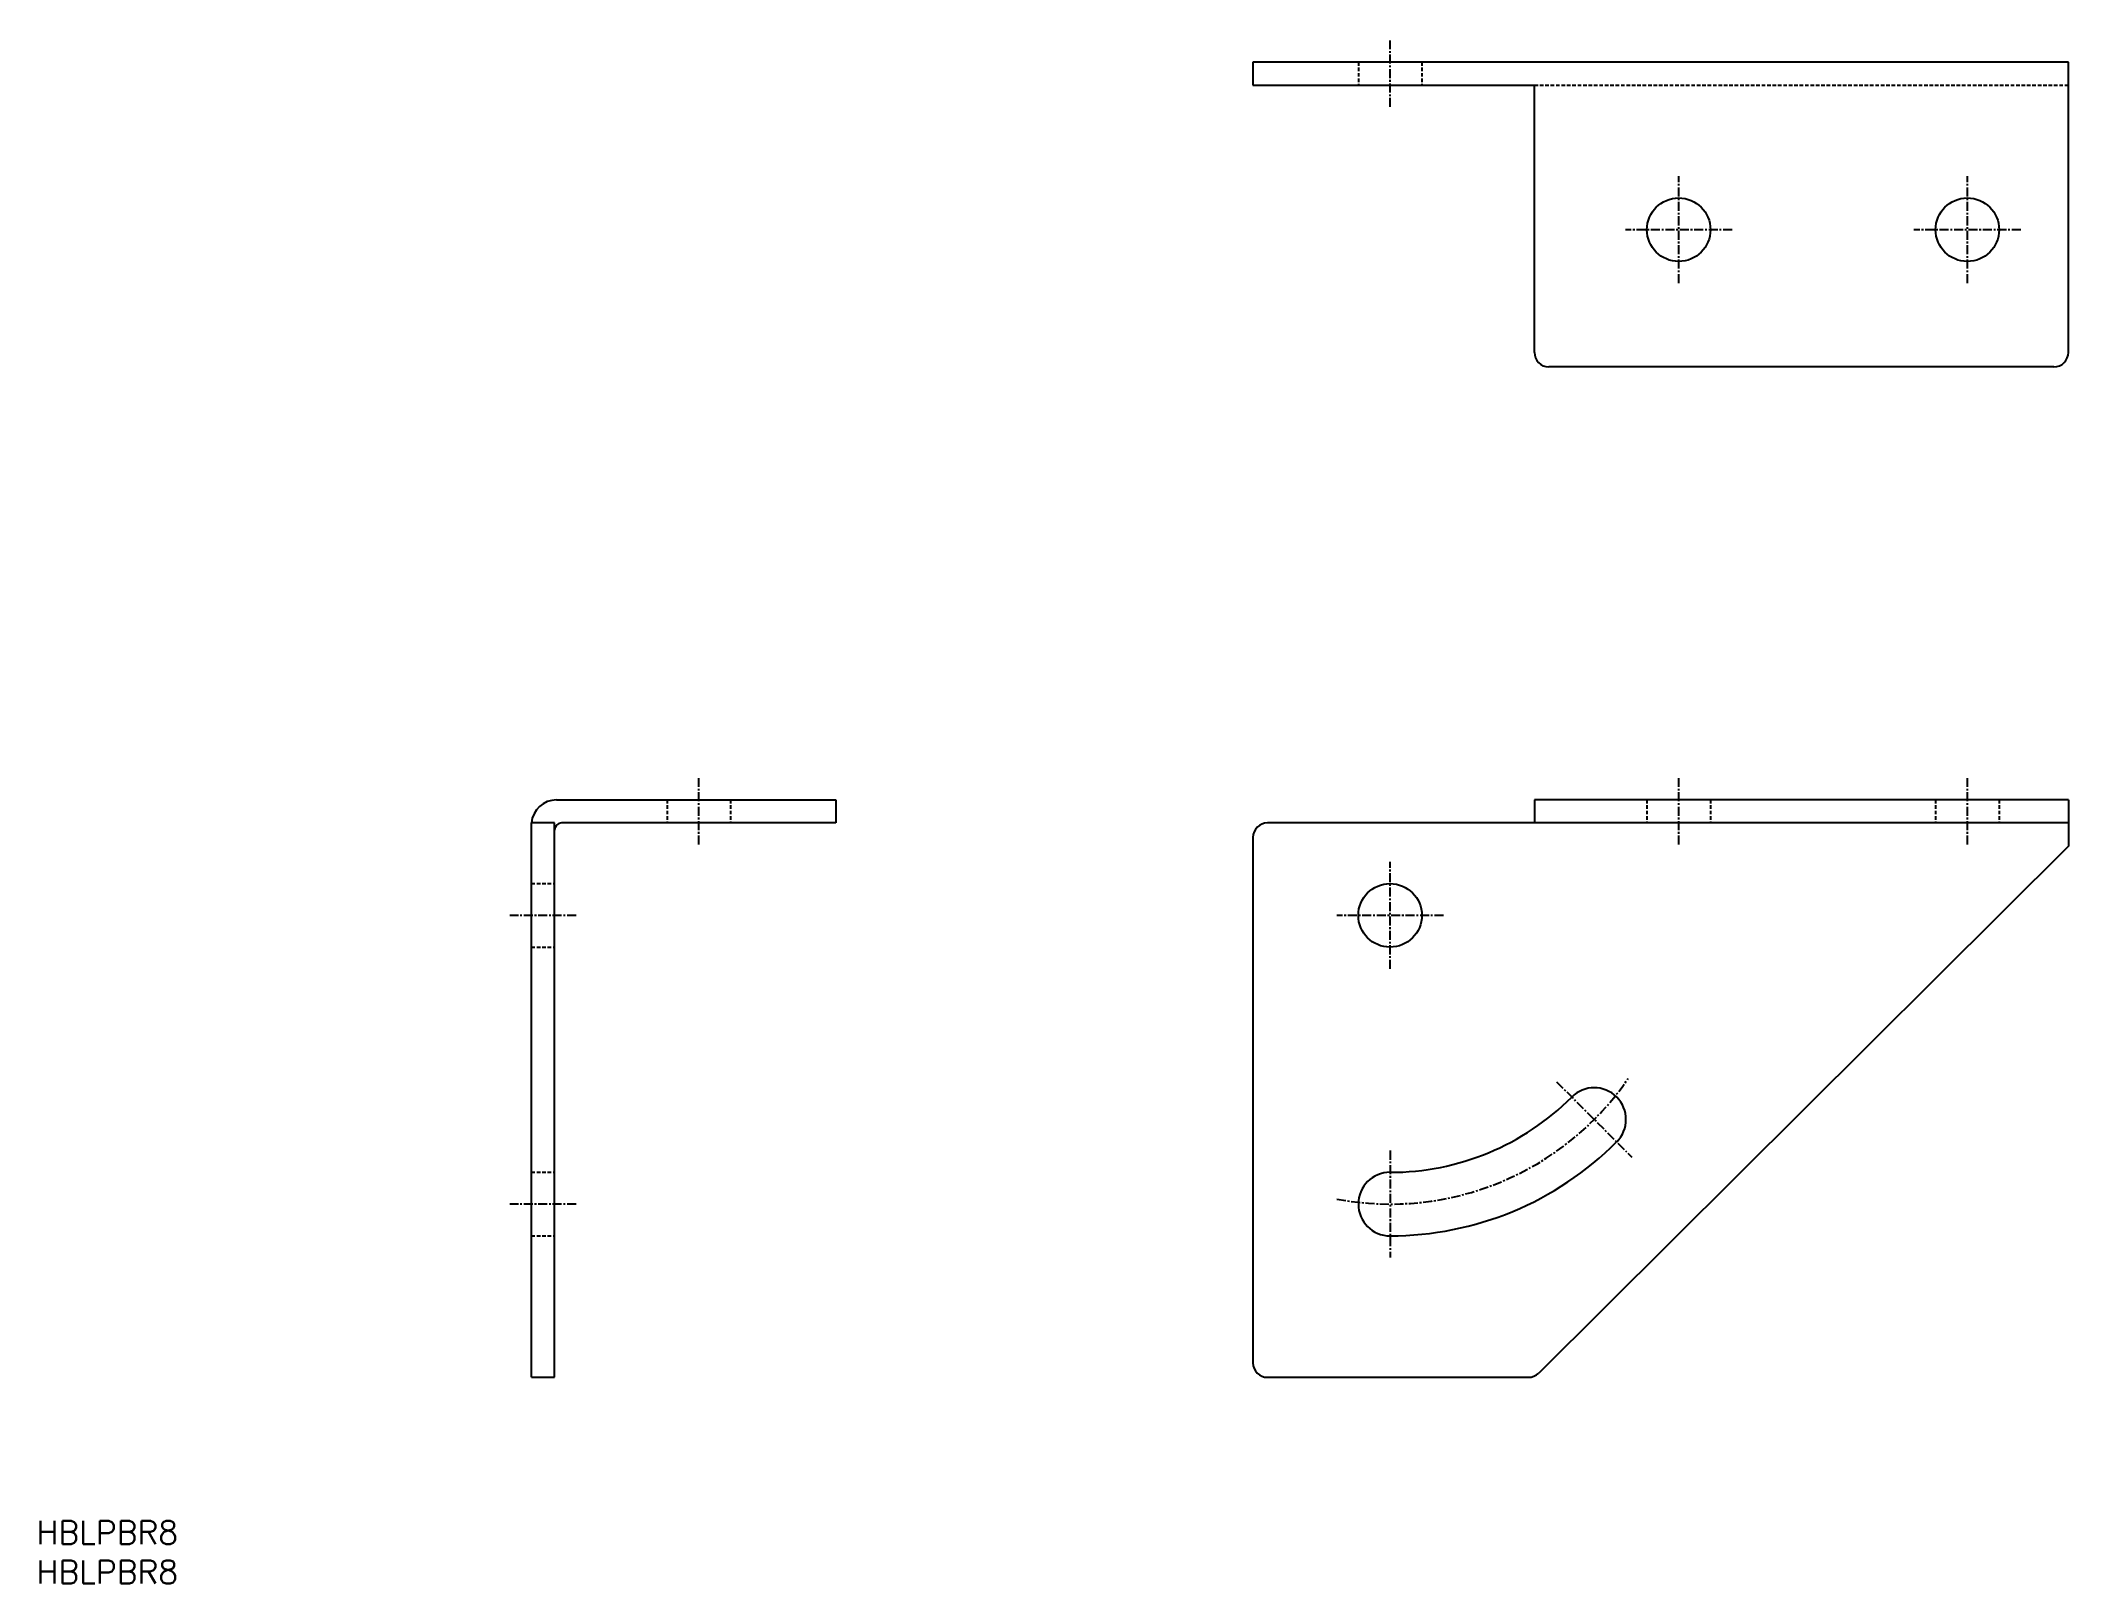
# Model space of a CAD drawing. Extents: x -55 to 226, y -29 to 185.
import ezdxf

# ---------------------------------------------------------------- set-up
doc = ezdxf.new("R2010")
doc.units = 0
doc.linetypes.add('CENTER', pattern=[2, 1.25, -0.25, 0.25, -0.25])
doc.linetypes.add('DASHED', pattern=[0.75, 0.5, -0.25])
doc.layers.get('0').update_dxf_attribs({"linetype": 'CONTINUOUS'})
doc.layers.add('CENTER', color=1, linetype='CENTER')
doc.styles.get("Standard").update_dxf_attribs({"font": 'txt.shx', "bigfont": 'bigfont.shx'})

msp = doc.modelspace()

# ---------------------------------------------------------------- linework, layer by layer
at = {"color": 7, "linetype": 'CONTINUOUS'}
for p, q in [((225.95, 182.2), (112.95, 182.2)), ((112.95, 182.2), (112.95, 179)), ((225.95, 142), (225.95, 182.2)), ((112.95, 179), (151.95, 179)), ((151.95, 142), (151.95, 179)), ((223.95, 140), (153.95, 140)), ((16.45, 80), (55.15, 80)), ((55.15, 80), (55.15, 76.8)), ((225.95, 80), (151.95, 80)), ((151.95, 80), (151.95, 76.8)), ((225.95, 80), (225.95, 76.8)), ((12.95, 0), (12.95, 76.8)), ((16.15, 76.8), (12.95, 76.8)), ((16.15, 0), (16.15, 76.8)), ((55.15, 76.8), (17.15, 76.8)), ((225.95, 76.8), (114.95, 76.8)), ((225.95, 76.8), (225.95, 73.6)), ((112.95, 74.8), (112.95, 2)), ((225.95, 73.6), (152.54, 0.58)), ((12.95, 0), (16.15, 0)), ((114.95, 0), (151.13, 0))]:
    msp.add_line(p, q, dxfattribs=at)
at = {"color": 3, "linetype": 'DASHED'}
for p, q in [((127.55, 182.2), (127.55, 179)), ((136.35, 182.2), (136.35, 179)), ((151.95, 179), (225.95, 179)), ((31.75, 80), (31.75, 76.8)), ((40.55, 80), (40.55, 76.8)), ((167.55, 80), (167.55, 76.8)), ((176.35, 80), (176.35, 76.8)), ((207.55, 80), (207.55, 76.8)), ((216.35, 80), (216.35, 76.8)), ((12.95, 68.4), (16.15, 68.4)), ((12.95, 59.6), (16.15, 59.6)), ((12.95, 28.4), (16.15, 28.4)), ((12.95, 19.6), (16.15, 19.6))]:
    msp.add_line(p, q, dxfattribs=at)
at = {"color": 7, "linetype": 'CONTINUOUS'}
for centre in [(171.95, 159), (211.95, 159), (131.95, 64)]:
    msp.add_circle(centre, 4.4, dxfattribs=at)
for centre, radius, start, end in [((153.95, 142), 2, 180, 270), ((223.95, 142), 2, 270, 0), ((16.45, 76.5), 3.5, 90, 175.0829), ((17.15, 75.8), 1, 90, 180), ((114.95, 74.8), 2, 90, 180), ((160.24, 35.72), 4.4, 315, 135), ((131.95, 64), 35.6, 270, 315), ((131.95, 64), 44.4, 270, 315), ((131.95, 24), 4.4, 90, 270), ((114.95, 2), 2, 180, 270), ((151.13, 2), 2, 270, 314.8447)]:
    msp.add_arc(centre, radius, start, end, dxfattribs=at)
at = {"layer": 'CENTER', "color": 1, "linetype": 'CENTER'}
for p, q in [((131.95, 176), (131.95, 185.2)), ((171.95, 151.6), (171.95, 166.4)), ((211.95, 151.6), (211.95, 166.4)), ((179.35, 159), (164.55, 159)), ((219.35, 159), (204.55, 159)), ((36.15, 73.8), (36.15, 83)), ((171.95, 73.8), (171.95, 83)), ((211.95, 73.8), (211.95, 83)), ((131.95, 56.6), (131.95, 71.4)), ((19.15, 64), (9.95, 64)), ((139.35, 64), (124.55, 64)), ((155.01, 40.95), (165.47, 30.48)), ((131.95, 31.4), (131.95, 16.6)), ((19.15, 24), (9.95, 24))]:
    msp.add_line(p, q, dxfattribs=at)
msp.add_arc((131.95, 64), 40, 259.3971, 325.6029, dxfattribs=at)

# ---------------------------------------------------------------- texts
at = {"color": 7, "linetype": 'CONTINUOUS'}
for p in [(-55.61, -23.1), (-55.61, -28.56)]:
    msp.add_text('HBLPBR8', height=3.2, dxfattribs=at).set_placement(p)

doc.saveas('drawing.dxf')
